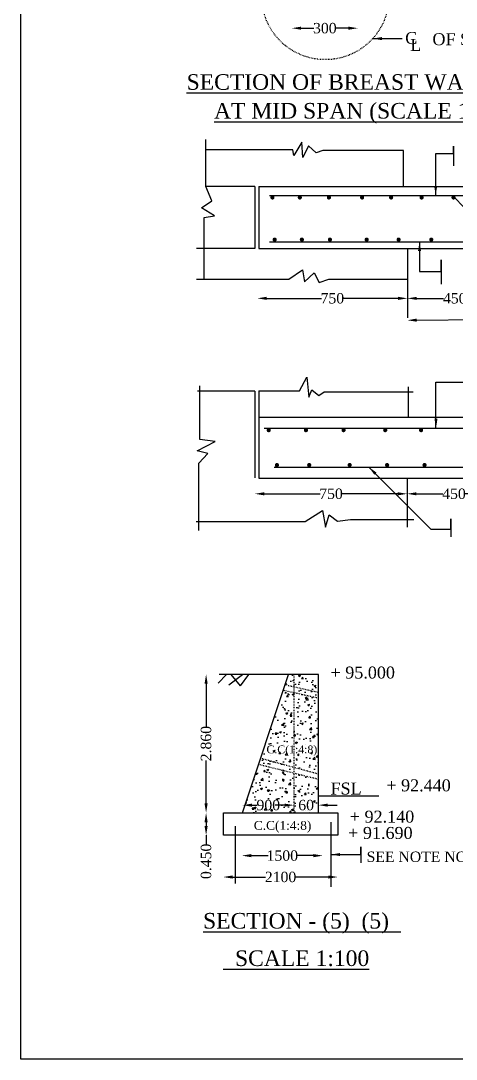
# Model space of a CAD drawing. Header units: millimetres. Extents: x -109570 to 149785, y -246061 to 55138.
# Drawn here: x 329 to 8699, y 1803 to 21769 of the extents above; entities that cross this region are included whole.
import ezdxf

# ---------------------------------------------------------------- set-up
doc = ezdxf.new("R2010")
doc.units = ezdxf.units.MM
doc.header["$MEASUREMENT"] = 0
doc.header["$PDMODE"] = 33
doc.header["$PDSIZE"] = 500
doc.linetypes.add('ACAD_ISO03W100', pattern=[30, 12, -18])
for name, color, linetype in [('DIM', 5, 'Continuous'), ('DOT LINE', 3, 'ACAD_ISO03W100'), ('DWG. LINE', 1, 'Continuous'), ('HATCH', 2, 'Continuous'), ('TEXT', 7, 'Continuous'), ('TITLE', 7, 'Continuous')]:
    doc.layers.add(name, color=color, linetype=linetype)
doc.styles.get("Standard").update_dxf_attribs({"font": 'TIMES.TTF', "height": 200})
doc.dimstyles.get("Standard").update_dxf_attribs({"dimtxt": 200, "dimasz": 180, "dimexe": 0.18, "dimexo": 0.0625, "dimgap": 0.09, "dimtad": 0, "dimdec": 0, "dimzin": 0, "dimdsep": 46, "dimtxsty": 'Standard', "dimcen": 0.09, "dimse1": 1, "dimse2": 1, "dimclrd": 5, "dimclre": 5, "dimclrt": 4, "dimadec": 0, "dimazin": 0, "dimtfac": 1, "dimtdec": 0, "dimtofl": 0, "dimtmove": 0, "dimatfit": 3, "dimfxl": 1, "dimtolj": 1, "dimtzin": 0, "dimarcsym": 0})

# ---------------------------------------------------------------- blocks, each defined once
blk = doc.blocks.new('*D82')
at = {"layer": 'Defpoints', "color": 0}
for p in [(5538, 21643), (6808, 21643), (6808, 21626)]:
    blk.add_point(p, dxfattribs=at)
at = {"layer": 'DIM', "color": 5, "lineweight": -2}
for p, q in [((5718, 21626), (5963, 21626)), ((6628, 21626), (6383, 21626))]:
    blk.add_line(p, q, dxfattribs=at)
at = {"layer": 'DIM', "color": 5}
for points in [[(5718, 21656), (5718, 21596), (5538, 21626)], [(6628, 21656), (6628, 21596), (6808, 21626)]]:
    blk.add_solid(points, dxfattribs=at)
at = {"layer": 'DIM', "color": 4, "insert": (6173, 21626), "char_height": 200, "attachment_point": 5}
blk.add_mtext('\\A1;300', dxfattribs=at)
blk = doc.blocks.new('*D97')
at = {"layer": 'Defpoints', "color": 0}
for p in [(4829, 12662), (7754, 12674), (7754, 12670)]:
    blk.add_point(p, dxfattribs=at)
at = {"layer": 'DIM', "color": 5, "lineweight": -2}
for p, q in [((5009, 12674), (6081, 12674)), ((7574, 12674), (6503, 12674))]:
    blk.add_line(p, q, dxfattribs=at)
at = {"layer": 'DIM', "color": 5}
for points in [[(5009, 12704), (5009, 12644), (4829, 12674)], [(7574, 12704), (7574, 12644), (7754, 12674)]]:
    blk.add_solid(points, dxfattribs=at)
at = {"layer": 'DIM', "color": 4, "insert": (6292, 12674), "char_height": 200, "attachment_point": 5}
blk.add_mtext('\\A1;750', dxfattribs=at)
blk = doc.blocks.new('*D98')
at = {"layer": 'Defpoints', "color": 0}
for p in [(7754, 12670), (9556, 12674), (9556, 12576)]:
    blk.add_point(p, dxfattribs=at)
at = {"layer": 'DIM', "color": 5, "lineweight": -2}
for p, q in [((7934, 12674), (8441, 12674)), ((9376, 12674), (8870, 12674))]:
    blk.add_line(p, q, dxfattribs=at)
at = {"layer": 'DIM', "color": 5}
for points in [[(7934, 12704), (7934, 12644), (7754, 12674)], [(9376, 12704), (9376, 12644), (9556, 12674)]]:
    blk.add_solid(points, dxfattribs=at)
at = {"layer": 'DIM', "color": 4, "insert": (8656, 12674), "char_height": 200, "attachment_point": 5}
blk.add_mtext('\\A1;450', dxfattribs=at)
blk = doc.blocks.new('*D103')
at = {"layer": 'Defpoints', "color": 0}
for p in [(4876, 16416), (7760, 16432), (7760, 16432)]:
    blk.add_point(p, dxfattribs=at)
at = {"layer": 'DIM', "color": 5, "lineweight": -2}
for p, q in [((5056, 16432), (6107, 16432)), ((7580, 16432), (6529, 16432))]:
    blk.add_line(p, q, dxfattribs=at)
at = {"layer": 'DIM', "color": 5}
for points in [[(5056, 16462), (5056, 16402), (4876, 16432)], [(7580, 16462), (7580, 16402), (7760, 16432)]]:
    blk.add_solid(points, dxfattribs=at)
at = {"layer": 'DIM', "color": 4, "insert": (6318, 16432), "char_height": 200, "attachment_point": 5}
blk.add_mtext('\\A1;750', dxfattribs=at)
blk = doc.blocks.new('*D104')
at = {"layer": 'Defpoints', "color": 0}
for p in [(7760, 16432), (9583, 16432), (9583, 16347)]:
    blk.add_point(p, dxfattribs=at)
at = {"layer": 'DIM', "color": 5, "lineweight": -2}
for p, q in [((7940, 16432), (8457, 16432)), ((9403, 16432), (8885, 16432))]:
    blk.add_line(p, q, dxfattribs=at)
at = {"layer": 'DIM', "color": 5}
for points in [[(7940, 16462), (7940, 16402), (7760, 16432)], [(9403, 16462), (9403, 16402), (9583, 16432)]]:
    blk.add_solid(points, dxfattribs=at)
at = {"layer": 'DIM', "color": 4, "insert": (8671, 16432), "char_height": 200, "attachment_point": 5}
blk.add_mtext('\\A1;450', dxfattribs=at)
blk = doc.blocks.new('*D109')
at = {"layer": 'Defpoints', "color": 0}
for p in [(7759, 16057), (19398, 16168), (19398, 16122)]:
    blk.add_point(p, dxfattribs=at)
at = {"layer": 'DIM', "color": 5, "lineweight": -2}
for p, q in [((7940, 16013), (13295, 16064)), ((19218, 16120), (13863, 16069))]:
    blk.add_line(p, q, dxfattribs=at)
at = {"layer": 'DIM', "color": 5}
for points in [[(7940, 16043), (7940, 15983), (7760, 16011)], [(19218, 16150), (19219, 16090), (19398, 16122)]]:
    blk.add_solid(points, dxfattribs=at)
at = {"layer": 'DIM', "color": 4, "insert": (13579, 16067), "char_height": 200, "attachment_point": 5, "rotation": 0.544}
blk.add_mtext('\\A1;3000', dxfattribs=at)
blk = doc.blocks.new('*D110')
at = {"layer": 'Defpoints', "color": 0}
for p in [(3891, 9202), (4220, 9202), (4222, 6540)]:
    blk.add_point(p, dxfattribs=at)
at = {"layer": 'DIM', "color": 5, "lineweight": -2}
for p, q in [((3891, 9023), (3891, 8195)), ((3891, 6720), (3891, 7547))]:
    blk.add_line(p, q, dxfattribs=at)
at = {"layer": 'DIM', "color": 5}
for points in [[(3861, 9023), (3921, 9023), (3891, 9202)], [(3861, 6720), (3921, 6720), (3891, 6540)]]:
    blk.add_solid(points, dxfattribs=at)
at = {"layer": 'DIM', "color": 4, "insert": (3891, 7871), "char_height": 200, "attachment_point": 5, "rotation": 90}
blk.add_mtext('\\A1;2.860', dxfattribs=at)
blk = doc.blocks.new('*D111')
at = {"layer": 'Defpoints', "color": 0}
for p in [(4222.5, 6540), (3891, 6109), (4222.5, 6109)]:
    blk.add_point(p, dxfattribs=at)
at = {"layer": 'DIM', "color": 5, "lineweight": -2}
for p, q in [((3891, 6360), (3891, 6289)), ((3891, 6109), (3891, 5929))]:
    blk.add_line(p, q, dxfattribs=at)
at = {"layer": 'DIM', "color": 5}
for points in [[(3861, 6360), (3921, 6360), (3891, 6540)], [(3861, 6289), (3921, 6289), (3891, 6109)]]:
    blk.add_solid(points, dxfattribs=at)
at = {"layer": 'DIM', "color": 4, "insert": (3891, 5607.280584), "char_height": 200, "attachment_point": 5, "rotation": 90}
blk.add_mtext('\\A1;0.450', dxfattribs=at)
blk = doc.blocks.new('*D112')
at = {"layer": 'Defpoints', "color": 0}
for p in [(4578, 5700), (6134, 5717), (6134, 5700)]:
    blk.add_point(p, dxfattribs=at)
at = {"layer": 'DIM', "color": 5, "lineweight": -2}
for p, q in [((4758, 5717), (5083, 5717)), ((5954, 5717), (5629, 5717))]:
    blk.add_line(p, q, dxfattribs=at)
at = {"layer": 'DIM', "color": 5}
for points in [[(4758, 5747), (4758, 5687), (4578, 5717)], [(5954, 5747), (5954, 5687), (6134, 5717)]]:
    blk.add_solid(points, dxfattribs=at)
at = {"layer": 'DIM', "color": 4, "insert": (5356, 5717), "char_height": 200, "attachment_point": 5}
blk.add_mtext('\\A1;1500', dxfattribs=at)
blk = doc.blocks.new('*D113')
at = {"layer": 'Defpoints', "color": 0}
for p in [(4222, 6109), (6420, 6109), (6420, 5306)]:
    blk.add_point(p, dxfattribs=at)
at = {"layer": 'DIM', "color": 5, "lineweight": -2}
for p, q in [((4402, 5306), (5035, 5306)), ((6240, 5306), (5608, 5306))]:
    blk.add_line(p, q, dxfattribs=at)
at = {"layer": 'DIM', "color": 5}
for points in [[(4402, 5336), (4402, 5276), (4222, 5306)], [(6240, 5336), (6240, 5276), (6420, 5306)]]:
    blk.add_solid(points, dxfattribs=at)
at = {"layer": 'DIM', "color": 4, "insert": (5322, 5306), "char_height": 200, "attachment_point": 5}
blk.add_mtext('\\A1;2100', dxfattribs=at)
blk = doc.blocks.new('*D114')
at = {"layer": 'Defpoints', "color": 0}
for p in [(5578, 6688), (4594, 6540), (5578, 6540)]:
    blk.add_point(p, dxfattribs=at)
at = {"layer": 'DIM', "color": 5, "lineweight": -2}
for p, q in [((4774, 6688), (4875, 6688)), ((5398, 6688), (5296, 6688))]:
    blk.add_line(p, q, dxfattribs=at)
at = {"layer": 'DIM', "color": 5}
for points in [[(4774, 6718), (4774, 6658), (4594, 6688)], [(5398, 6718), (5398, 6658), (5578, 6688)]]:
    blk.add_solid(points, dxfattribs=at)
at = {"layer": 'DIM', "color": 4, "insert": (5086, 6688), "char_height": 200, "attachment_point": 5}
blk.add_mtext('\\A1;900', dxfattribs=at)
blk = doc.blocks.new('*D115')
at = {"layer": 'Defpoints', "color": 0}
for p in [(6049.5, 6688), (5578, 6540), (6049.5, 6540)]:
    blk.add_point(p, dxfattribs=at)
at = {"layer": 'DIM', "color": 5, "lineweight": -2}
for p, q in [((5398, 6688), (5218, 6688)), ((6229.5, 6688), (6409.5, 6688))]:
    blk.add_line(p, q, dxfattribs=at)
at = {"layer": 'DIM', "color": 5}
for points in [[(5398, 6718), (5398, 6658), (5578, 6688)], [(6229.5, 6718), (6229.5, 6658), (6049.5, 6688)]]:
    blk.add_solid(points, dxfattribs=at)
at = {"layer": 'DIM', "color": 4, "insert": (5813.75, 6688), "char_height": 200, "attachment_point": 5}
blk.add_mtext('\\A1;60', dxfattribs=at)

msp = doc.modelspace()

# ---------------------------------------------------------------- hatches: boundary and pattern name
at = {"layer": 'HATCH'}
h = msp.add_hatch(dxfattribs=at)
h.set_pattern_fill('AR-CONC', color=256, scale=50, style=0)
h.paths.add_polyline_path([(6049.5, 8743.5), (5578, 8849.7), (5578, 7412.3), (6049.5, 7284)])
h.paths.add_polyline_path([(5578, 8849.7), (5374.7, 8895.4), (4940.3, 7585.8), (5578, 7412.3)])
h.paths.add_polyline_path([(5578, 8966.4), (5578, 8849.7), (6049.5, 8743.5), (6049.5, 8858)])
h.paths.add_polyline_path([(6049.5, 9202.5), (5578, 9202.5), (5578, 8966.4), (6049.5, 8858)])
h.paths.add_polyline_path([(5578, 9202.5), (5476.5, 9202.5), (5410.9, 9004.8), (5578, 8966.4)])
h.paths.add_polyline_path([(4940.3, 7585.8), (4901.5, 7468.8), (5578, 7300.4), (5578, 7412.3)])
h.paths.add_polyline_path([(5578, 7300.4), (4901.5, 7468.8), (4593.5, 6540), (5578, 6540)])
h.paths.add_polyline_path([(6049.5, 7183), (5578, 7300.4), (5578, 6540), (6049.5, 6540)])
h.paths.add_polyline_path([(5001.8, 7586.8), (6056, 7586.8), (6056, 7888.6), (5001.8, 7888.6)], flags=9)
h.paths.add_polyline_path([(4825.4, 6840), (5346.1, 6840), (5346.1, 6536), (4825.4, 6536)], flags=9)
h.paths.add_polyline_path([(5627.7, 6839.7), (5999.8, 6839.7), (5999.8, 6536.3), (5627.7, 6536.3)], flags=9)

# ---------------------------------------------------------------- linework, layer by layer
at = {"layer": 'DIM'}
for points in [[(8647.5, 19215.5), (8647.5, 19355.5), (8647.5, 18981.5)], [(8411.5, 16947), (8411.5, 17173.5), (8411.5, 16705)], [(8595.5, 11995.5), (8595.5, 12194), (8595.5, 11849)], [(6865.5, 5738), (6865.5, 5889), (6865.5, 5582)]]:
    msp.add_lwpolyline(points, dxfattribs=at)
at = {"layer": 'DOT LINE'}
for points in [[(5578, 9202.5), (5578, 6540)], [(5410.9, 9004.8), (6049.5, 8858)], [(6049.5, 8743.5), (5374.7, 8895.4)], [(6049.5, 7183), (4901.5, 7468.8)], [(6049.5, 7284), (4940.3, 7585.8)]]:
    msp.add_lwpolyline(points, dxfattribs=at)
msp.add_circle((6182.8, 22246.5), 1224.8, dxfattribs=at)
at = {"layer": 'DWG. LINE'}
for points in [[(3856.5, 16798.5), (3856.5, 17986.5), (4053, 18016.5), (3803.5, 18170), (4000.5, 18304.5), (3885, 18581), (3885, 19484)], [(7682.5, 19272.5), (6132.5, 19272.5), (6005, 19229), (5861, 19361.5), (5747.5, 19142), (5730.5, 19433.5), (5579, 19180), (5556.5, 19286), (3885, 19286)], [(7682.5, 18581), (7682.5, 19272.5)], [(4825, 18581), (4825, 17393.5), (3709.5, 17393.5)], [(4825, 18581), (3885, 18581)], [(4903.5, 18581), (4903.5, 17393.5), (22274, 17393.5)], [(4903.5, 18581), (22274, 18581), (22274, 17393.5)], [(5111, 18412.5), (22274, 18412.5)], [(9492.5, 17520.5), (8646, 18391.5)], [(5111, 17520.5), (22274, 17520.5)], [(7759.5, 17393.5), (7759.5, 16057)], [(3705.5, 16798.5), (5482, 16798.5), (5744.5, 16979), (5783, 16747.5), (5967.5, 16923), (6066.5, 16734.5), (6251, 16798.5), (7759.5, 16798.5)], [(4902.5, 14653.5), (5688, 14653.5), (5825, 14918), (5865.5, 14529), (5921, 14675.5), (6057.5, 14564), (6159, 14635), (7873.5, 14635)], [(3751.5, 11970), (3751.5, 13263.5), (3922, 13450.5), (3720, 13503.5), (4062.5, 13681.5), (3773.5, 13717), (3773.5, 14751)], [(4829, 14647), (3725.5, 14647)], [(4829, 14647), (4829, 12982)], [(4902.5, 14653.5), (4902.5, 12976.5), (22238, 12976.5), (22238, 14147.5)], [(7782.5, 14147.5), (7782.5, 14731)], [(4902.5, 14147.5), (22238, 14147.5)], [(5008, 13939), (22169.5, 13939)], [(5198.5, 13186.5), (22049, 13186.5)], [(7754.5, 12976.5), (7754.5, 12033.5)], [(3698, 12141), (5796, 12141), (6131, 12351), (6187, 12030), (6256, 12268.5), (6419, 12146), (6664, 12179.5), (7885.5, 12179.5)], [(6049.5, 6540), (6049.5, 9202.5), (4142, 9202.5)], [(4593.5, 6540), (5476.5, 9202.5)], [(6049.5, 6867.5), (7210, 6867.5)], [(4450, 6283), (4450, 5180.5)], [(6287.5, 6358), (6287.5, 5118)]]:
    msp.add_lwpolyline(points, dxfattribs=at)
msp.add_lwpolyline([(4222.5, 6540), (6420.5, 6540), (6420.5, 6109), (4222.5, 6109)], close=True, dxfattribs=at)
at = {"layer": 'HATCH', "const_width": 40}
for points in [[(5145.5, 18371.5, 1), (5185.5, 18371.5, 1)], [(5672.5, 18371.5, 1), (5712.5, 18371.5, 1)], [(6232, 18371.5, 1), (6272, 18371.5, 1)], [(6869, 18371.5, 1), (6909, 18371.5, 1)], [(7427, 18371.5, 1), (7467, 18371.5, 1)], [(8013.5, 18371.5, 1), (8053.5, 18371.5, 1)], [(8626, 18371.5, 1), (8666, 18371.5, 1)], [(5188.5, 17562, 1), (5228.5, 17562, 1)], [(5712, 17562, 1), (5752, 17562, 1)], [(6251.5, 17562, 1), (6291.5, 17562, 1)], [(6957, 17562, 1), (6997, 17562, 1)], [(7571.5, 17562, 1), (7611.5, 17562, 1)], [(8199.5, 17562, 1), (8239.5, 17562, 1)], [(5074.5, 13898, 1), (5114.5, 13898, 1)], [(5790.5, 13898, 1), (5830.5, 13898, 1)], [(6513.5, 13898, 1), (6553.5, 13898, 1)], [(7314, 13898, 1), (7354, 13898, 1)], [(8002.5, 13898, 1), (8042.5, 13898, 1)], [(5232, 13227, 1), (5272, 13227, 1)], [(5853, 13227, 1), (5893, 13227, 1)], [(6630.5, 13227, 1), (6670.5, 13227, 1)], [(7350, 13227, 1), (7390, 13227, 1)], [(8069.5, 13227, 1), (8109.5, 13227, 1)]]:
    msp.add_lwpolyline(points, format="xyb", close=True, dxfattribs=at)
at = {"layer": 'HATCH'}
for points in [[(4121.5, 9035.5), (4282, 9202.5)], [(4327, 9002.5), (4592, 9202.5)], [(4555, 8982), (4372, 9202.5)], [(4555, 8982), (4713.5, 9202.5)]]:
    msp.add_lwpolyline(points, dxfattribs=at)
at = {"layer": 'TITLE', "lineweight": 30}
msp.add_lwpolyline([(329, 55138.5), (98558.3, 55138.5), (98558.3, 1802.9), (329, 1802.9)], close=True, dxfattribs=at)

# ---------------------------------------------------------------- texts
at = {"layer": 'TEXT'}
for s, height, p in [('C', 230, (7717.2, 21321.9)), ('L', 230, (7813.1, 21189.3)), ('OF SILL BEAM', 230, (8240.9, 21299.8)), ('+ 95.000', 230, (6282.5, 9122.5)), ('C.C(1:4:8)', 150, (5052, 7684.5)), ('FSL', 230, (6282.5, 6892.5)), ('+ 92.440', 230, (7355.5, 6953.5)), ('C.C(1:4:8)', 170, (4808.5, 6213.5)), ('+ 92.140', 230, (6653.5, 6352)), ('+ 91.690', 230, (6622, 6039)), ('SEE NOTE NO13', 200, (6976, 5596))]:
    msp.add_text(s, height=height, dxfattribs=at).set_placement(p)
at = {"layer": 'TITLE'}
for s, p in [('%%USECTION OF BREAST WALL', (3516.8, 20441.5)), ('%%UAT MID SPAN (SCALE 1:25)', (4043.3, 19888.5)), ('%%USECTION - (5)  (5)  ', (3832.3, 4315)), ('%%U  SCALE 1:100', (4219.8, 3595.5))]:
    msp.add_text(s, height=300, dxfattribs=at).set_placement(p)

# ---------------------------------------------------------------- dimensions: what is measured, and where the dimension line sits
at = {"layer": 'DIM'}
for base, p1, p2, text, picture, middle in [((6808, 21626), (5538, 21643), (6808, 21643), '300', '*D82', (6173, 21626)), ((7759.5, 16432), (4876, 16416.5), (7759.5, 16432), '750', '*D103', (6317.8, 16432)), ((7754.5, 12674), (4829, 12662.5), (7754.5, 12670.5), '750', '*D97', (6291.8, 12674)), ((5578, 6688), (4593.5, 6540), (5578, 6540), '900', '*D114', (5085.8, 6688)), ((6420.5, 5306), (4222.5, 6109), (6420.5, 6109), '2100', '*D113', (5321.5, 5306)), ((6134, 5717), (4578.5, 5700.5), (6134, 5700.5), '1500', '*D112', (5356.2, 5717))]:
    dim = msp.add_linear_dim(base=base, p1=p1, p2=p2, text=text, dimstyle='Standard', dxfattribs=at)
    dim.commit()
    dim.dimension.update_dxf_attribs({"geometry": picture, "text_midpoint": middle})
for base, p1, p2, picture, middle in [((9583, 16432), (7759.5, 16432), (9583, 16347), '*D104', (8671.2, 16432)), ((9556.5, 12674), (7754.5, 12670.5), (9556.5, 12576.5), '*D98', (8655.5, 12674))]:
    dim = msp.add_linear_dim(base=base, p1=p1, p2=p2, text='450', dimstyle='Standard', override={"dimtmove": 1}, dxfattribs=at)
    dim.commit()
    dim.dimension.update_dxf_attribs({"geometry": picture, "text_midpoint": middle})
dim = msp.add_aligned_dim(p1=(7759.5, 16057), p2=(19398, 16167.5), distance=-45.6, text='3000', dimstyle='Standard', dxfattribs=at)
dim.commit()
dim.dimension.update_dxf_attribs({"geometry": '*D109', "text_midpoint": (13579.2, 16066.7)})
for base, p2, text, picture, middle in [((3891, 9202.5), (4220, 9202.5), '2.860', '*D110', (3891, 7871.3)), ((3891, 6109), (4222.5, 6109), '0.450', '*D111', (3891, 5607.3))]:
    dim = msp.add_linear_dim(base=base, p1=(4222.5, 6540), p2=p2, angle=90, text=text, dimstyle='Standard', dxfattribs=at)
    dim.commit()
    dim.dimension.update_dxf_attribs({"geometry": picture, "text_midpoint": middle})
dim = msp.add_linear_dim(base=(6049.5, 6688), p1=(5578, 6540), p2=(6049.5, 6540), angle=0, text='60', dimstyle='Standard', dxfattribs=at)
dim.commit()
dim.dimension.update_dxf_attribs({"geometry": '*D115', "text_midpoint": (5813.8, 6688), "dimtype": 161})

# ---------------------------------------------------------------- leaders
for points in [[(7092.3, 21426.1), (7661, 21426.1)], [(8304, 18412.5), (8304, 19215.5), (8647.5, 19215.5)], [(7993, 17520.5), (7993, 16947), (8411.5, 16947)], [(8309.5, 13939), (8309.5, 14823), (9060.5, 14823)], [(7020.5, 13186.5), (8213.5, 11995.5), (8595.5, 11995.5)], [(6287.5, 5738), (6865.5, 5738)]]:
    msp.add_leader(points, dimstyle='Standard', override={"dimgap": 0.09, "dimtad": 0}, dxfattribs=at)

doc.saveas('drawing.dxf')
